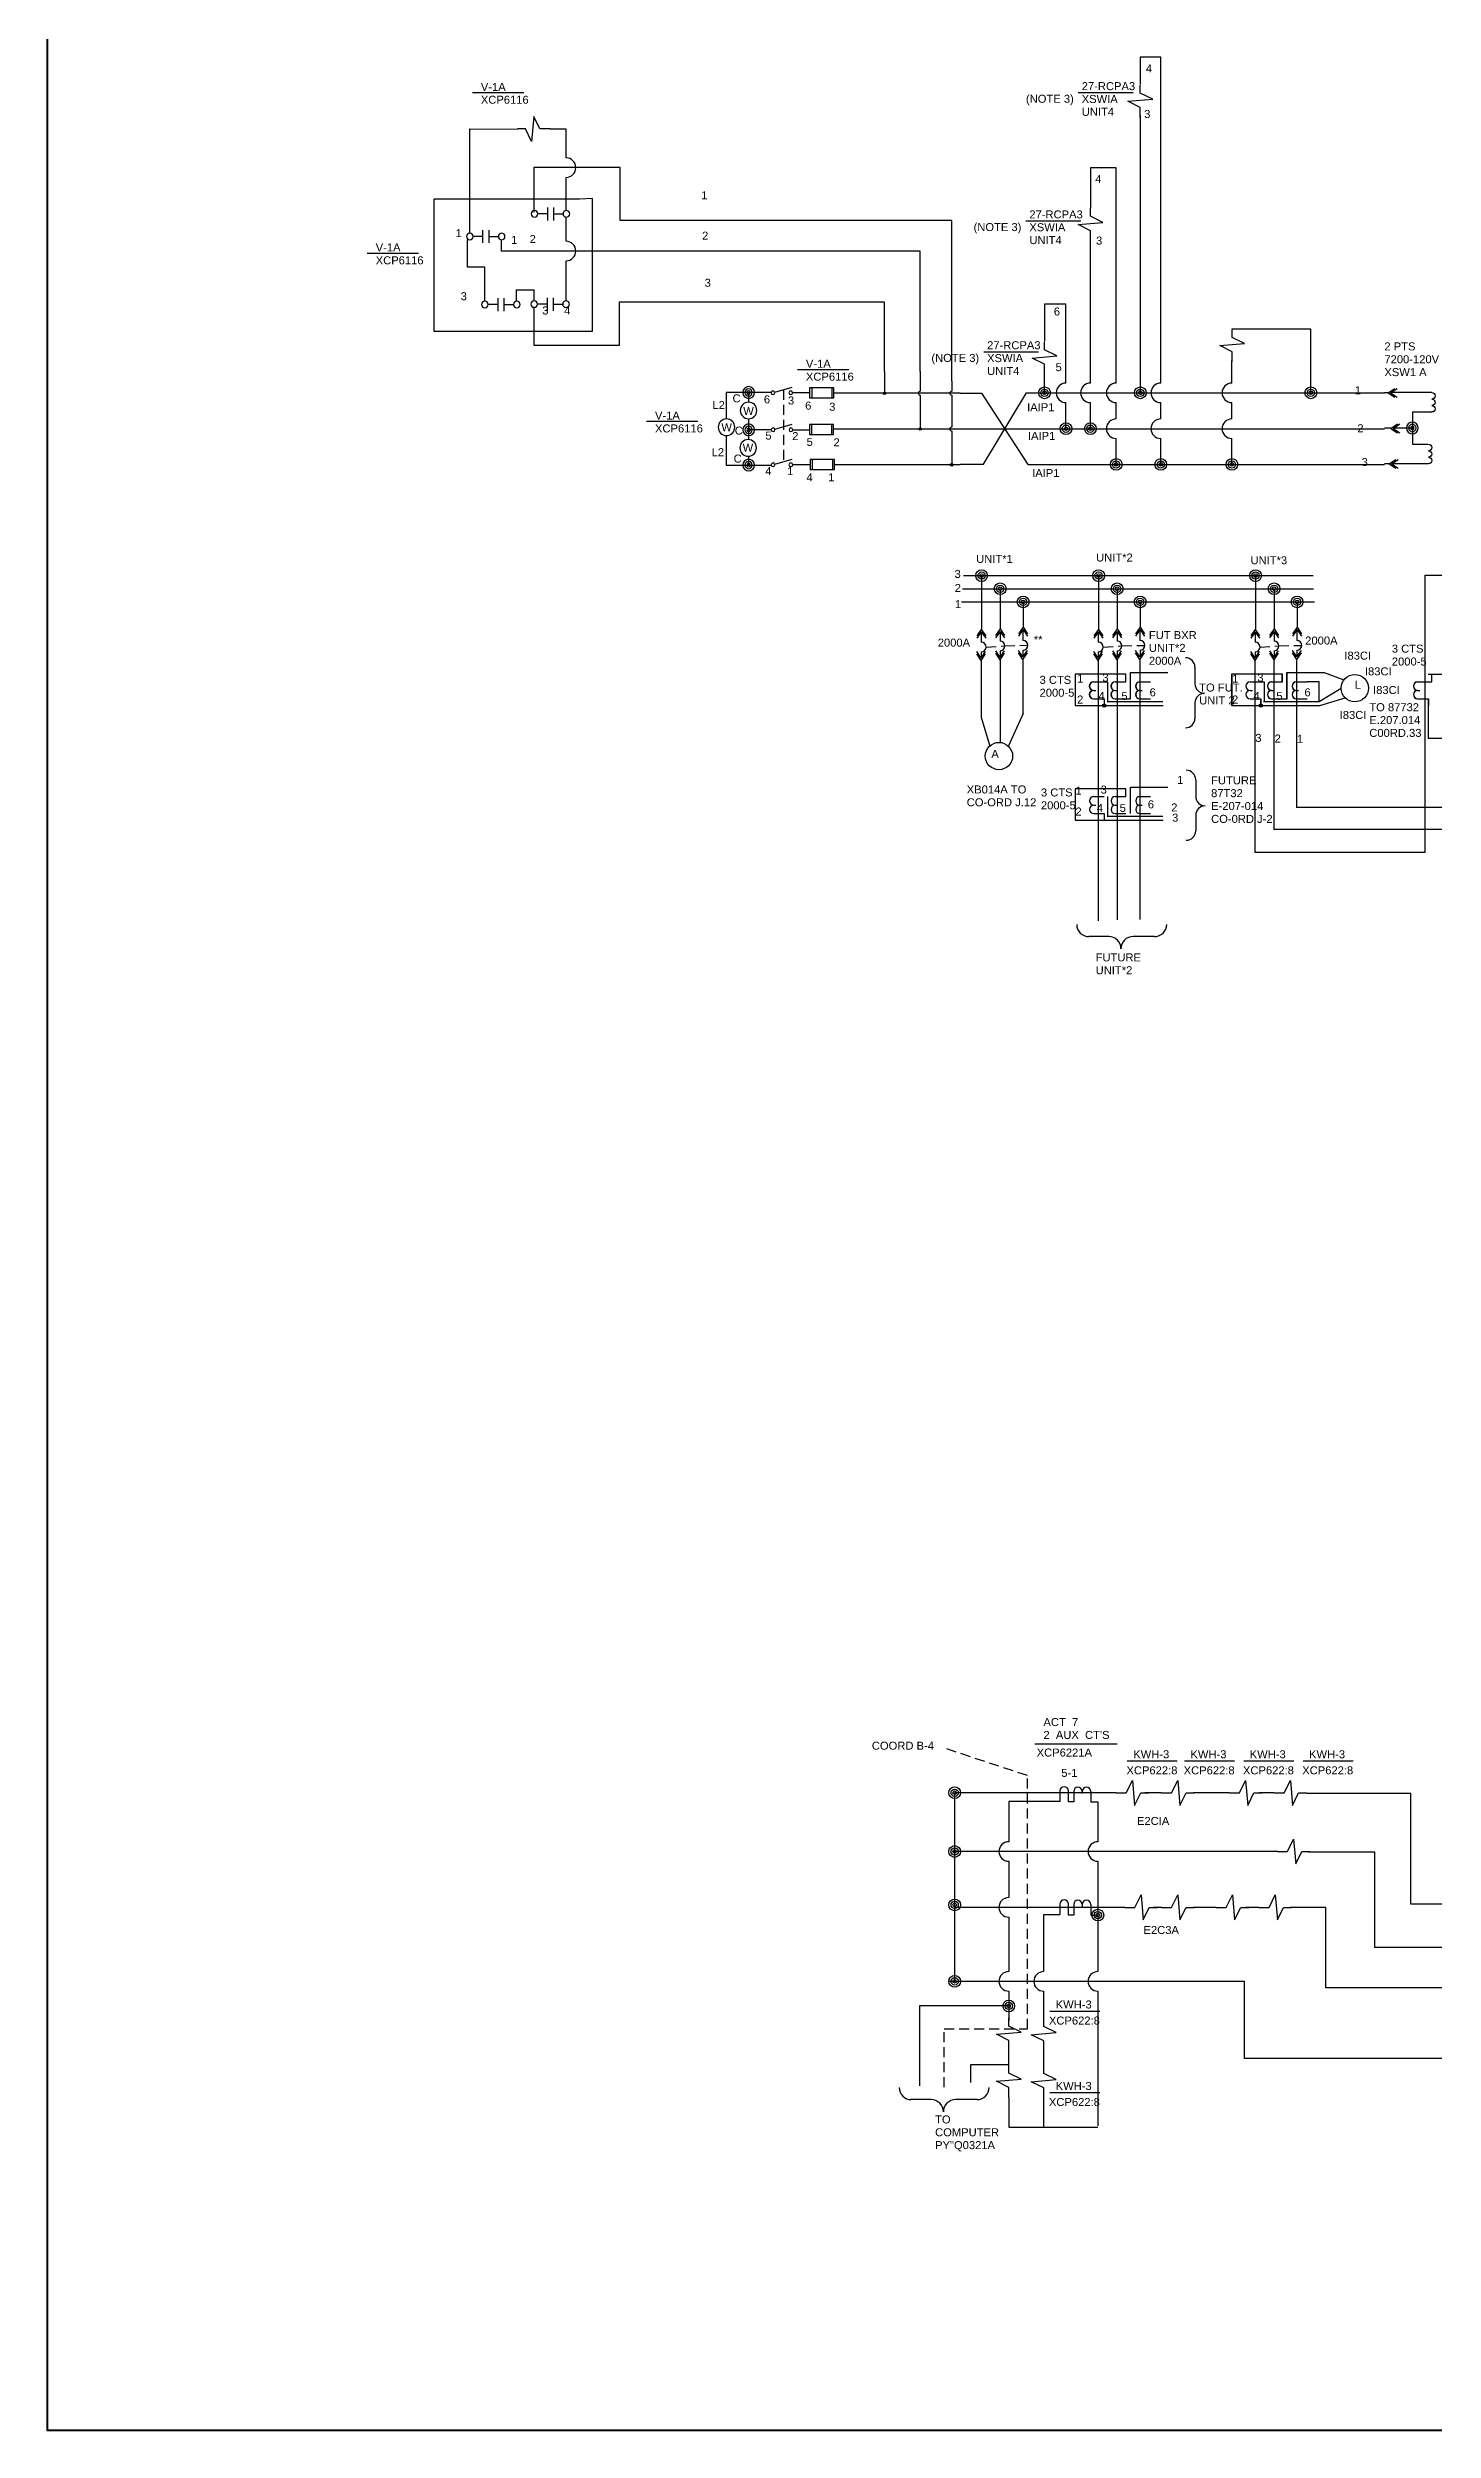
# Model space of a CAD drawing. Header units: millimetres. Extents: x 1 to 122, y 23 to 123.
# Drawn here: x 1.4 to 36.1, y 22.5 to 82.1 of the extents above; entities that cross this region are included whole.
import ezdxf
from ezdxf.enums import TextEntityAlignment as Align

# ---------------------------------------------------------------- set-up
doc = ezdxf.new("R2010")
doc.units = ezdxf.units.MM
doc.header["$MEASUREMENT"] = 0
doc.linetypes.add('HIDDEN', pattern=[0.375, 0.25, -0.125])
for name, color, linetype in [('HIDDEN', 7, 'HIDDEN'), ('SYMS', 7, 'Continuous'), ('WIRES', 7, 'Continuous')]:
    doc.layers.add(name, color=color, linetype=linetype)
doc.styles.get("Standard").update_dxf_attribs({"font": 'arial.ttf'})
doc.styles.add('WD', font='romans.shx')

# ---------------------------------------------------------------- blocks, each defined once
blk = doc.blocks.new('WDDOT')
for radius in [0.03, 0.0187, 0.00929]:
    blk.add_circle((0, 0), radius)
blk = doc.blocks.new('htfjyhf')
for q in [(187.763, 220.325), (187.763, 220.2)]:
    blk.add_line((187.857, 220.262), q)
blk = doc.blocks.new('uycuy')
at = {"xscale": 0.3609041116214939, "yscale": 0.3609041116214939, "zscale": 0.3609041116214939}
for p in [(120.094, 140.729), (120.106, 140.729)]:
    blk.add_blockref('htfjyhf', p, dxfattribs=at)
blk = doc.blocks.new('HT0_02')
blk.add_circle((0, 0), 0.0699)
at = {"style": 'WD', "flags": 1}
for tag, p in [('X4TERM01', (-0.07, 0)), ('X2TERM01', (0, 0.07)), ('X1TERM01', (0.07, 0)), ('X8TERM01', (0, -0.07))]:
    blk.add_attdef(tag, p, '', height=0.01, dxfattribs=at)
blk = doc.blocks.new('hntvrh65')
for p, q in [((188.593, 219.765), (188.593, 219.453)), ((188.843, 219.765), (188.843, 219.702)), ((189.093, 219.765), (189.093, 219.453))]:
    blk.add_line(p, q)
for centre in [(188.718, 219.765), (188.968, 219.765)]:
    blk.add_arc(centre, 0.125, 0, 180)
blk = doc.blocks.new('jcyurt')
for centre in [(192.433, 220.067), (192.433, 219.969), (192.433, 219.871)]:
    blk.add_arc(centre, 0.0492, 270, 90)
blk = doc.blocks.new('jcytrkyu')
for p, q in [((195.929, 222.196), (195.835, 222.196)), ((195.929, 222.258), (195.929, 222.133)), ((195.99, 222.258), (195.99, 222.133)), ((195.991, 222.196), (196.085, 222.196))]:
    blk.add_line(p, q)
for centre in [(195.805, 222.196), (196.115, 222.196)]:
    blk.add_circle(centre, 0.0322)
blk = doc.blocks.new('htnvrj')
for p, q in [((189.066, 220.992), (189.113, 221.086)), ((189.113, 221.086), (189.129, 220.898)), ((188.99, 220.992), (189.066, 220.992)), ((189.129, 220.898), (189.175, 220.992)), ((189.175, 220.992), (189.236, 220.992))]:
    blk.add_line(p, q)
blk = doc.blocks.new('jtrcjuyr')
at = {"linetype": 'Continuous'}
blk.add_line((192.299, 208.964), (192.299, 209.008), dxfattribs=at)
for p, q in [((192.342, 208.953), (192.342, 209.007)), ((192.299, 208.953), (192.299, 208.964))]:
    blk.add_line(p, q)
blk.add_arc((192.32, 208.953), 0.0218, 180, 0)
blk = doc.blocks.new('HFU0')
for p, q in [((-0.188, -0.078), (-0.188, 0.078)), ((-0.188, 0.078), (0.188, 0.078)), ((-0.156, 0.078), (-0.156, -0.078)), ((0.156, 0.078), (0.156, -0.078)), ((0.188, 0.078), (0.188, -0.078)), ((0.188, -0.078), (-0.188, -0.078))]:
    blk.add_line(p, q)
at = {"style": 'WD', "width": 0.7}
for tag, p in [('INST', (0, 0.328)), ('LOC', (0, 0.172)), ('DESC1', (0.007, -0.262)), ('DESC2', (0.007, -0.419)), ('DESC3', (0, -0.578))]:
    blk.add_attdef(tag, text='', height=0.125, dxfattribs=at).set_placement(p, align=Align.CENTER)
at = {"style": 'WD', "flags": 1}
for tag, p in [('X4TERM01', (-0.188, 0)), ('X1TERM02', (0.188, 0))]:
    blk.add_attdef(tag, p, '', height=0.01, dxfattribs=at)
at = {"style": 'WD', "width": 0.7}
blk.add_attdef('RATING1', text='', height=0.0938, dxfattribs=at).set_placement((0, 0), align=Align.MIDDLE_CENTER)
at = {"linetype": 'Continuous', "style": 'WD', "flags": 9}
for tag, p in [('ASSYCODE', (0.156, 0.118)), ('MFG', (0.156, 0.083)), ('CAT', (0.156, 0.102))]:
    blk.add_attdef(tag, text='', height=0.01, dxfattribs=at).set_placement(p, align=Align.CENTER)
at = {"linetype": 'Continuous', "style": 'WD', "width": 0.7, "flags": 8}
blk.add_attdef('TERM01', text='', height=0.1, dxfattribs=at).set_placement((-0.25, -0.016), align=Align.TOP_RIGHT)
blk.add_attdef('TERM02', text='', height=0.1, dxfattribs=at).set_placement((0.25, -0.016), align=Align.TOP_LEFT)
blk = doc.blocks.new('hxgrehtr')
at = {"linetype": 'Continuous'}
blk.add_line((194.187, 221.538), (194.49, 221.451), dxfattribs=at)
for centre in [(194.156, 221.548), (194.467, 221.548)]:
    blk.add_circle(centre, 0.0322)

msp = doc.modelspace()

# ---------------------------------------------------------------- linework, layer by layer
for p, q in [((12.052, 80.939), (13.335, 80.939)), ((27.196, 80.937), (28.568, 80.937)), ((25.887, 77.731), (27.259, 77.731)), ((9.424, 76.927), (10.706, 76.927)), ((24.832, 74.461), (26.204, 74.461)), ((20.176, 74.02), (21.459, 74.02)), ((16.404, 72.725), (17.687, 72.725)), ((30.112, 66.578), (30.112, 66.162)), ((30.112, 65.688), (30.112, 65.301)), ((24.769, 65.331), (24.982, 64.605)), ((25.814, 65.42), (25.453, 64.61)), ((30.13, 63.767), (30.13, 63.351)), ((30.13, 62.876), (30.13, 62.49)), ((27.957, 59.846), (27.46, 59.846)), ((29.1, 59.846), (28.566, 59.846)), ((26.112, 39.673), (28.166, 39.673)), ((28.42, 39.25), (29.67, 39.25)), ((29.85, 39.25), (31.099, 39.25)), ((31.332, 39.25), (32.582, 39.25)), ((32.815, 39.25), (34.064, 39.25)), ((26.482, 32.996), (27.731, 32.996)), ((23.518, 30.783), (23.022, 30.783)), ((24.661, 30.783), (24.127, 30.783)), ((26.482, 30.961), (27.731, 30.961))]:
    msp.add_line(p, q)
at = {"linetype": 'Continuous'}
for p, q in [((14.732, 78.275), (11.085, 78.275)), ((11.085, 78.275), (11.085, 74.977)), ((15.049, 78.29), (14.732, 78.275)), ((15.049, 74.977), (15.049, 78.29)), ((11.085, 74.977), (15.049, 74.977)), ((24.772, 73.426), (25.932, 71.646)), ((24.823, 71.652), (25.897, 73.436)), ((33.342, 66.449), (33.835, 66.263)), ((33.218, 65.722), (33.766, 66.057)), ((33.232, 65.622), (33.864, 65.817))]:
    msp.add_line(p, q, dxfattribs=at)
at = {"linetype": 'HIDDEN'}
for p, q in [((19.824, 73.514), (19.826, 71.713)), ((24.889, 67.082), (25.362, 67.111)), ((25.362, 67.111), (25.932, 67.129)), ((27.814, 67.079), (28.287, 67.111)), ((28.287, 67.111), (28.857, 67.125)), ((31.737, 67.082), (32.209, 67.111)), ((32.209, 67.111), (32.78, 67.125))]:
    msp.add_line(p, q, dxfattribs=at)
at = {"color": 5, "lineweight": 40}
msp.add_lwpolyline([(1.434, 123.197), (122.406, 123.197), (122.406, 22.517), (1.434, 22.517)], close=True, dxfattribs=at)
for centre, radius, start, end in [((24.769, 67.082), 0.121, 270, 90), ((25.241, 67.111), 0.121, 270, 90), ((25.812, 67.125), 0.121, 270, 90), ((27.694, 67.082), 0.121, 270, 90), ((28.166, 67.111), 0.121, 270, 90), ((28.737, 67.125), 0.121, 270, 90), ((29.874, 66.578), 0.237, 0, 90), ((31.616, 67.082), 0.121, 270, 90), ((32.089, 67.111), 0.121, 270, 90), ((32.659, 67.125), 0.121, 270, 90), ((30.349, 66.162), 0.237, 180, 270), ((30.349, 65.688), 0.237, 90, 180), ((29.874, 65.301), 0.237, 270, 0), ((29.893, 63.767), 0.237, 0, 90), ((30.367, 63.351), 0.237, 180, 270), ((30.367, 62.876), 0.237, 90, 180), ((29.893, 62.49), 0.237, 270, 0), ((27.46, 60.151), 0.305, 180, 270), ((29.1, 60.151), 0.305, 270, 0), ((27.957, 59.542), 0.305, 0, 90), ((28.566, 59.542), 0.305, 90, 180), ((23.022, 31.087), 0.305, 180, 270), ((24.661, 31.087), 0.305, 270, 0), ((23.518, 30.478), 0.305, 0, 90), ((24.127, 30.478), 0.305, 90, 180)]:
    msp.add_arc(centre, radius, start, end)
at = {"layer": 'HIDDEN'}
for p, q in [((25.925, 38.881), (23.788, 39.584)), ((25.925, 32.554), (25.925, 38.881)), ((23.839, 31.097), (23.839, 32.554)), ((23.839, 32.554), (25.925, 32.554))]:
    msp.add_line(p, q, dxfattribs=at)
at = {"layer": 'WIRES', "linetype": 'Continuous'}
for p, q in [((29.256, 81.825), (28.745, 81.825)), ((28.745, 81.825), (28.745, 81.14)), ((29.256, 73.68), (29.256, 81.825)), ((11.985, 77.424), (11.985, 80.034)), ((11.985, 80.034), (13.178, 80.028)), ((14.392, 80.026), (13.99, 80.026)), ((14.392, 79.308), (14.392, 80.026)), ((28.746, 73.436), (28.746, 80.363)), ((15.745, 79.064), (13.586, 79.064)), ((13.586, 79.064), (13.586, 77.951)), ((14.392, 77.988), (14.392, 78.82)), ((15.745, 77.746), (15.745, 79.064)), ((28.143, 79.062), (27.5, 79.062)), ((27.5, 79.062), (27.5, 78.053)), ((28.143, 73.68), (28.143, 79.062)), ((14.392, 77.224), (14.392, 77.837)), ((24.036, 77.746), (15.745, 77.746)), ((24.036, 73.728), (24.036, 77.746)), ((11.931, 76.573), (11.931, 77.255)), ((12.774, 77.259), (12.774, 76.979)), ((23.246, 76.979), (12.774, 76.979)), ((23.246, 73.972), (23.246, 76.979)), ((27.498, 73.68), (27.498, 77.369)), ((12.362, 76.573), (11.931, 76.573)), ((12.362, 75.723), (12.362, 76.573)), ((14.392, 75.731), (14.392, 76.735)), ((13.142, 76.007), (13.594, 76.007)), ((13.142, 76.007), (13.142, 75.722)), ((13.594, 75.731), (13.594, 76.007)), ((22.353, 75.697), (15.722, 75.697)), ((15.722, 75.697), (15.722, 74.617)), ((22.353, 73.972), (22.353, 75.697)), ((26.887, 75.655), (26.354, 75.655)), ((26.354, 75.655), (26.354, 74.729)), ((26.887, 73.68), (26.887, 75.655)), ((13.598, 74.617), (13.598, 75.581)), ((33.008, 75.029), (31.034, 75.029)), ((33.008, 73.436), (33.008, 75.029)), ((15.722, 74.617), (13.598, 74.617)), ((26.351, 73.436), (26.351, 74.105)), ((31.034, 73.68), (31.034, 74.241)), ((19.517, 73.443), (18.393, 73.443)), ((18.393, 73.443), (18.393, 72.782)), ((18.955, 73.443), (18.955, 73.202)), ((20.484, 73.434), (20.054, 73.434)), ((20.481, 73.434), (20.481, 73.434)), ((24.242, 73.426), (21.089, 73.426)), ((24.242, 73.426), (24.772, 73.426)), ((25.897, 73.436), (34.847, 73.436)), ((34.941, 73.436), (34.847, 73.436)), ((36.032, 73.442), (35.024, 73.442)), ((18.955, 72.788), (18.955, 72.264)), ((26.887, 72.539), (26.887, 73.191)), ((27.498, 72.539), (27.498, 73.191)), ((28.143, 72.783), (28.143, 73.191)), ((29.256, 72.783), (29.256, 73.191)), ((31.034, 72.783), (31.034, 73.191)), ((36.032, 72.956), (35.545, 72.956)), ((35.545, 72.956), (35.545, 72.155)), ((18.393, 72.368), (18.393, 71.63)), ((19.522, 72.511), (18.955, 72.511)), ((20.484, 72.505), (20.054, 72.505)), ((24.242, 72.529), (21.089, 72.529)), ((24.242, 72.539), (34.847, 72.539)), ((28.143, 71.646), (28.143, 72.295)), ((29.256, 71.646), (29.256, 72.295)), ((31.034, 71.646), (31.034, 72.295)), ((35.004, 72.549), (34.847, 72.549)), ((35.545, 72.556), (35.09, 72.556)), ((35.545, 72.155), (35.933, 72.155)), ((18.393, 71.63), (19.515, 71.63)), ((18.955, 71.851), (18.955, 71.63)), ((20.484, 71.634), (20.054, 71.634)), ((24.242, 71.636), (21.107, 71.636)), ((24.242, 71.652), (24.823, 71.652)), ((25.932, 71.646), (34.847, 71.646)), ((34.967, 71.663), (34.847, 71.663)), ((35.95, 71.664), (35.064, 71.664)), ((33.214, 66.213), (32.914, 66.213)), ((33.214, 65.722), (33.214, 66.213)), ((28.143, 38.446), (24.105, 38.446)), ((24.105, 38.446), (24.105, 35.586)), ((26.731, 38.229), (25.457, 38.229)), ((25.457, 38.229), (25.457, 37.228)), ((27.08, 38.221), (26.938, 38.221)), ((27.506, 38.221), (27.684, 38.221)), ((27.684, 38.221), (27.684, 37.228)), ((29.277, 38.446), (28.859, 38.446)), ((30.971, 38.446), (30.078, 38.446)), ((32.089, 38.446), (31.721, 38.446)), ((35.505, 38.436), (32.896, 38.436)), ((35.505, 35.666), (35.505, 38.436)), ((32.171, 36.983), (24.047, 36.983)), ((34.608, 36.97), (32.951, 36.97)), ((34.608, 34.586), (34.608, 36.97)), ((25.457, 36.739), (25.457, 35.831)), ((27.684, 36.739), (27.684, 33.983)), ((24.105, 35.604), (24.105, 33.738)), ((28.356, 35.586), (24.105, 35.586)), ((25.457, 35.342), (25.457, 33.983)), ((26.731, 35.402), (26.329, 35.402)), ((26.329, 35.402), (26.329, 33.983)), ((27.08, 35.394), (26.938, 35.394)), ((27.506, 35.394), (27.666, 35.394)), ((29.277, 35.586), (29.07, 35.586)), ((30.642, 35.586), (30.069, 35.586)), ((31.711, 35.586), (31.375, 35.586)), ((33.385, 35.585), (32.489, 35.585)), ((33.385, 33.575), (33.385, 35.585)), ((54.899, 35.666), (35.505, 35.666)), ((56.032, 34.586), (34.608, 34.586)), ((31.348, 33.738), (23.958, 33.738)), ((25.457, 33.494), (25.457, 32.752)), ((26.329, 33.494), (26.329, 32.796)), ((27.684, 33.494), (27.684, 30.125)), ((31.348, 31.81), (31.348, 33.738)), ((54.647, 33.575), (33.385, 33.575)), ((25.457, 33.123), (23.229, 33.123)), ((23.229, 33.123), (23.229, 31.125)), ((25.459, 31.649), (24.5, 31.649)), ((24.5, 31.649), (24.5, 31.208)), ((25.459, 31.649), (25.459, 32.087)), ((26.33, 31.636), (26.33, 32.01)), ((60.64, 31.81), (31.348, 31.81)), ((25.459, 30.835), (25.459, 30.098)), ((26.33, 30.098), (26.33, 30.834)), ((25.459, 30.098), (26.33, 30.098)), ((26.33, 30.098), (27.684, 30.098))]:
    msp.add_line(p, q, dxfattribs=at)
at = {"layer": 'WIRES'}
for p, q in [((22.352, 73.972), (22.352, 73.426)), ((23.246, 73.972), (23.246, 73.476)), ((23.246, 73.376), (23.246, 72.529)), ((24.033, 73.728), (24.033, 73.476)), ((24.033, 73.376), (24.033, 72.579)), ((24.033, 72.479), (24.033, 71.636)), ((24.301, 68.539), (33.078, 68.539)), ((24.324, 68.868), (33.067, 68.868)), ((24.778, 68.868), (24.778, 67.519)), ((25.243, 68.539), (25.243, 67.533)), ((27.703, 68.868), (27.703, 67.519)), ((28.167, 68.539), (28.167, 67.533)), ((31.626, 68.868), (31.626, 67.519)), ((32.09, 68.539), (32.09, 67.533)), ((35.869, 61.96), (35.869, 68.882)), ((35.869, 68.882), (102.131, 68.882)), ((24.278, 68.211), (33.1, 68.211)), ((25.817, 68.211), (25.817, 67.57)), ((28.742, 68.211), (28.742, 67.57)), ((32.664, 68.211), (32.664, 67.57)), ((24.771, 67.466), (24.771, 67.201)), ((25.24, 67.469), (25.24, 67.23)), ((25.812, 67.515), (25.812, 67.245)), ((27.696, 67.466), (27.696, 67.201)), ((28.165, 67.469), (28.165, 67.23)), ((28.737, 67.515), (28.737, 67.245)), ((31.618, 67.466), (31.618, 67.201)), ((32.088, 67.469), (32.088, 67.23)), ((32.659, 67.515), (32.659, 67.245)), ((24.768, 66.961), (24.768, 66.809)), ((24.77, 66.748), (24.77, 65.328)), ((25.241, 66.99), (25.241, 66.828)), ((25.245, 66.766), (25.245, 64.705)), ((25.812, 66.788), (25.812, 65.416)), ((25.813, 67.005), (25.813, 66.84)), ((27.693, 66.961), (27.693, 66.809)), ((27.695, 66.749), (27.695, 60.24)), ((28.166, 66.99), (28.166, 66.828)), ((28.169, 66.771), (28.169, 60.262)), ((28.736, 66.786), (28.736, 60.277)), ((28.738, 67.005), (28.738, 66.84)), ((31.607, 66.749), (31.607, 61.96)), ((31.615, 66.961), (31.615, 66.809)), ((32.081, 66.771), (32.081, 62.53)), ((32.089, 66.99), (32.089, 66.828)), ((32.648, 66.786), (32.648, 63.077)), ((32.66, 67.005), (32.66, 66.84)), ((28.382, 66.406), (27.113, 66.406)), ((27.113, 66.406), (27.113, 65.622)), ((28.386, 66.406), (27.117, 66.406)), ((27.117, 66.406), (27.117, 65.622)), ((27.784, 66.212), (27.929, 66.212)), ((27.925, 66.212), (27.925, 65.716)), ((27.929, 66.212), (27.929, 65.716)), ((28.382, 66.215), (28.382, 66.406)), ((28.386, 66.215), (28.386, 66.406)), ((28.497, 65.787), (28.497, 66.449)), ((28.497, 66.449), (29.429, 66.449)), ((28.501, 65.787), (28.501, 66.449)), ((28.501, 66.449), (29.433, 66.449)), ((32.294, 66.406), (31.026, 66.406)), ((31.026, 66.406), (31.026, 65.622)), ((32.298, 66.406), (31.03, 66.406)), ((31.03, 66.406), (31.03, 65.622)), ((31.697, 66.212), (31.841, 66.212)), ((31.837, 66.212), (31.837, 65.716)), ((31.841, 66.212), (31.841, 65.716)), ((32.294, 66.215), (32.294, 66.406)), ((32.298, 66.215), (32.298, 66.406)), ((32.409, 65.787), (32.409, 66.449)), ((32.409, 66.449), (33.342, 66.449)), ((32.413, 65.787), (32.413, 66.449)), ((32.413, 66.449), (33.346, 66.449)), ((35.886, 66.212), (36.03, 66.212)), ((35.938, 66.407), (37.546, 66.407)), ((36.029, 66.217), (36.029, 66.409)), ((27.113, 65.622), (29.315, 65.622)), ((27.117, 65.622), (29.32, 65.622)), ((27.841, 65.787), (27.841, 65.62)), ((27.845, 65.787), (27.845, 65.62)), ((27.914, 65.722), (29.302, 65.722)), ((27.918, 65.722), (29.306, 65.722)), ((28.296, 65.787), (28.501, 65.787)), ((31.026, 65.622), (33.228, 65.622)), ((31.03, 65.622), (33.232, 65.622)), ((31.753, 65.787), (31.753, 65.62)), ((31.758, 65.787), (31.758, 65.62)), ((31.827, 65.722), (33.214, 65.722)), ((31.831, 65.722), (33.218, 65.722)), ((32.208, 65.787), (32.413, 65.787)), ((35.943, 65.787), (35.943, 65.62)), ((35.947, 65.787), (35.947, 65.62)), ((35.947, 64.796), (35.947, 65.668)), ((37.901, 64.798), (35.943, 64.798)), ((28.386, 63.539), (27.117, 63.539)), ((27.117, 63.539), (27.117, 62.755)), ((27.929, 63.345), (27.929, 62.849)), ((28.386, 63.347), (28.386, 63.539)), ((28.501, 62.919), (28.501, 63.581)), ((28.501, 63.581), (29.433, 63.581)), ((27.117, 62.755), (29.32, 62.755)), ((27.845, 62.92), (27.845, 62.752)), ((27.918, 62.854), (29.306, 62.854)), ((32.074, 62.53), (36.336, 62.53)), ((32.644, 63.077), (36.905, 63.077)), ((31.607, 61.96), (35.869, 61.96))]:
    msp.add_line(p, q, dxfattribs=at)
at = {"layer": 'WIRES', "linetype": 'Continuous'}
for centre, start, end in [((14.392, 79.064), 270, 90), ((14.392, 76.979), 270, 90), ((26.887, 73.436), 90, 270), ((27.498, 73.436), 90, 270), ((28.143, 73.436), 90, 270), ((29.256, 73.436), 90, 270), ((31.034, 73.436), 90, 270), ((28.143, 72.539), 90, 270), ((29.256, 72.539), 90, 270), ((31.034, 72.539), 90, 270), ((25.457, 36.983), 90, 270), ((27.684, 36.983), 90, 270), ((25.457, 35.586), 90, 270), ((25.457, 33.738), 90, 270), ((26.329, 33.738), 90, 270), ((27.684, 33.738), 90, 270)]:
    msp.add_arc(centre, 0.244, start, end, dxfattribs=at)
at = {"layer": 'WIRES'}
for centre in [(23.246, 73.426), (24.033, 73.426), (24.033, 72.529)]:
    msp.add_arc(centre, 0.05, 90, 270, dxfattribs=at)

# ---------------------------------------------------------------- block references
for name, p, xscale, yscale, zscale, rotation in [('htnvrj', (759.342, -544.484), 3.305987744164149, 3.305987744164149, 3.305987744164149, 90), ('htnvrj', (758.097, -547.564), 3.305987744164149, 3.305987744164149, 3.305987744164149, 90), ('htnvrj', (756.946, -550.9), 3.305987744164149, 3.305987744164149, 3.305987744164149, 90), ('htnvrj', (761.637, -550.591), 3.305987744164149, 3.305987744164149, 3.305987744164149, 90), ('jcyurt', (-280.572, 435.107), -1.645269508387359, 1.645269508387359, 1.645269508387359, 180), ('jcyurt', (-280.654, 433.815), -1.645269508387359, 1.645269508387359, 1.645269508387359, 180), ('uycuy', (1101.411, -851.116), 4.888874362020808, 4.888874362020808, 4.888874362020808, 90), ('uycuy', (1101.88, -851.107), 4.888874362020808, 4.888874362020808, 4.888874362020808, 90), ('uycuy', (1102.454, -851.065), 4.888874362020808, 4.888874362020808, 4.888874362020808, 90), ('uycuy', (1104.336, -851.116), 4.888874362020808, 4.888874362020808, 4.888874362020808, 90), ('uycuy', (1104.805, -851.107), 4.888874362020808, 4.888874362020808, 4.888874362020808, 90), ('uycuy', (1105.379, -851.065), 4.888874362020808, 4.888874362020808, 4.888874362020808, 90), ('uycuy', (1108.259, -851.116), 4.888874362020808, 4.888874362020808, 4.888874362020808, 90), ('uycuy', (1108.727, -851.107), 4.888874362020808, 4.888874362020808, 4.888874362020808, 90), ('uycuy', (1109.302, -851.065), 4.888874362020808, 4.888874362020808, 4.888874362020808, 90), ('uycuy', (-1051.872, 985.386), 4.888874362020808, 4.888874362020808, 4.888874362020808, 270), ('uycuy', (-1051.398, 985.402), 4.888874362020808, 4.888874362020808, 4.888874362020808, 270), ('uycuy', (-1050.828, 985.416), 4.888874362020808, 4.888874362020808, 4.888874362020808, 270), ('uycuy', (-1048.947, 985.386), 4.888874362020808, 4.888874362020808, 4.888874362020808, 270), ('uycuy', (-1048.473, 985.402), 4.888874362020808, 4.888874362020808, 4.888874362020808, 270), ('uycuy', (-1047.903, 985.416), 4.888874362020808, 4.888874362020808, 4.888874362020808, 270), ('uycuy', (-1045.025, 985.386), 4.888874362020808, 4.888874362020808, 4.888874362020808, 270), ('uycuy', (-1044.551, 985.402), 4.888874362020808, 4.888874362020808, 4.888874362020808, 270), ('uycuy', (-1043.98, 985.416), 4.888874362020808, 4.888874362020808, 4.888874362020808, 270), ('hntvrh65', (214.705, -94.799), 0.8514948915127982, 0.8514948915127982, 0.8514948915127982, 89.99999999999999), ('hntvrh65', (214.709, -94.799), 0.8514948915127982, 0.8514948915127982, 0.8514948915127982, 89.99999999999999), ('hntvrh65', (215.245, -94.799), 0.8514948915127982, 0.8514948915127982, 0.8514948915127982, 89.99999999999999), ('hntvrh65', (215.249, -94.799), 0.8514948915127982, 0.8514948915127982, 0.8514948915127982, 89.99999999999999), ('hntvrh65', (215.86, -94.799), 0.8514948915127982, 0.8514948915127982, 0.8514948915127982, 89.99999999999999), ('hntvrh65', (215.865, -94.799), 0.8514948915127982, 0.8514948915127982, 0.8514948915127982, 89.99999999999999), ('hntvrh65', (218.617, -94.799), 0.8514948915127982, 0.8514948915127982, 0.8514948915127982, 89.99999999999999), ('hntvrh65', (218.621, -94.799), 0.8514948915127982, 0.8514948915127982, 0.8514948915127982, 89.99999999999999), ('hntvrh65', (219.157, -94.799), 0.8514948915127982, 0.8514948915127982, 0.8514948915127982, 89.99999999999999), ('hntvrh65', (219.161, -94.799), 0.8514948915127982, 0.8514948915127982, 0.8514948915127982, 89.99999999999999), ('hntvrh65', (219.773, -94.799), 0.8514948915127982, 0.8514948915127982, 0.8514948915127982, 89.99999999999999), ('hntvrh65', (219.777, -94.799), 0.8514948915127982, 0.8514948915127982, 0.8514948915127982, 89.99999999999999), ('hntvrh65', (222.806, -94.799), 0.8514948915127982, 0.8514948915127982, 0.8514948915127982, 89.99999999999999), ('hntvrh65', (222.811, -94.799), 0.8514948915127982, 0.8514948915127982, 0.8514948915127982, 89.99999999999999), ('hntvrh65', (214.709, -97.666), 0.8514948915127982, 0.8514948915127982, 0.8514948915127982, 89.99999999999999), ('hntvrh65', (215.249, -97.666), 0.8514948915127982, 0.8514948915127982, 0.8514948915127982, 89.99999999999999), ('hntvrh65', (215.865, -97.666), 0.8514948915127982, 0.8514948915127982, 0.8514948915127982, 89.99999999999999), ('htnvrj', (756.056, -592.789), 3.305987744164149, 3.305987744164149, 3.305987744164149, 90), ('htnvrj', (756.927, -592.801), 3.305987744164149, 3.305987744164149, 3.305987744164149, 90), ('htnvrj', (756.056, -593.963), 3.305987744164149, 3.305987744164149, 3.305987744164149, 90), ('htnvrj', (756.927, -593.976), 3.305987744164149, 3.305987744164149, 3.305987744164149, 90)]:
    msp.add_blockref(name, p, dxfattribs=dict(xscale=xscale, yscale=yscale, zscale=zscale, rotation=rotation))
for name, p, xscale, yscale, zscale in [('htnvrj', (638.79, -650.568), -3.305987744164149, 3.305987744164149, 3.305987744164149), ('uycuy', (953.582, -1003.206), -4.888874362020808, 4.888874362020808, 4.888874362020808), ('uycuy', (953.645, -1004.092), -4.888874362020808, 4.888874362020808, 4.888874362020808), ('uycuy', (953.608, -1004.979), -4.888874362020808, 4.888874362020808, 4.888874362020808), ('htnvrj', (-596.656, -692.151), 3.305987744164149, 3.305987744164149, 3.305987744164149), ('htnvrj', (-595.521, -692.151), 3.305987744164149, 3.305987744164149, 3.305987744164149), ('htnvrj', (-593.827, -692.151), 3.305987744164149, 3.305987744164149, 3.305987744164149), ('htnvrj', (-592.709, -692.151), 3.305987744164149, 3.305987744164149, 3.305987744164149), ('hntvrh65', (-133.506, -148.643), 0.8514948915127982, 0.8514948915127982, 0.8514948915127982), ('htnvrj', (-592.627, -693.614), 3.305987744164149, 3.305987744164149, 3.305987744164149), ('hntvrh65', (-133.506, -151.469), 0.8514948915127982, 0.8514948915127982, 0.8514948915127982), ('htnvrj', (-596.442, -695.011), 3.305987744164149, 3.305987744164149, 3.305987744164149), ('htnvrj', (-595.521, -695.011), 3.305987744164149, 3.305987744164149, 3.305987744164149), ('htnvrj', (-594.156, -695.011), 3.305987744164149, 3.305987744164149, 3.305987744164149), ('htnvrj', (-593.087, -695.011), 3.305987744164149, 3.305987744164149, 3.305987744164149)]:
    msp.add_blockref(name, p, dxfattribs=dict(xscale=xscale, yscale=yscale, zscale=zscale))
at = {"linetype": 'Continuous', "xscale": -2.570207904127459, "yscale": 2.570207904127459, "zscale": 2.570207904127459}
for p in [(517.659, -493.183), (516.042, -493.747), (516.419, -495.449), (517.651, -495.44)]:
    msp.add_blockref('jcytrkyu', p, dxfattribs=at)
at = {"linetype": 'Continuous', "rotation": 180}
for name, p, xscale, yscale, zscale in [('hxgrehtr', (-258.384, 390.598), -1.431564495131724, 1.431564495131724, 1.431564495131724), ('hxgrehtr', (-258.384, 390.598), -1.431564495131724, 1.431564495131724, 1.431564495131724), ('hxgrehtr', (-258.379, 389.672), -1.431564495131724, 1.431564495131724, 1.431564495131724), ('hxgrehtr', (-258.382, 388.797), -1.431564495131724, 1.431564495131724, 1.431564495131724), ('jtrcjuyr', (967.069, 1060.04), 4.888874362020808, 4.888874362020808, 4.888874362020808), ('jtrcjuyr', (967.069, 1057.214), 4.888874362020808, 4.888874362020808, 4.888874362020808)]:
    msp.add_blockref(name, p, dxfattribs=dict(at, xscale=xscale, yscale=yscale, zscale=zscale))
at = {"layer": 'SYMS', "linetype": 'Continuous'}
for name, p, xscale, yscale, zscale in [('WDDOT', (18.955, 73.443), -4.888874362020808, 4.888874362020808, 4.888874362020808), ('HFU0', (20.783, 73.434), -1.610319462460774, 1.610319462460774, 1.610319462460774), ('WDDOT', (26.351, 73.436), 4.888874362020808, 4.888874362020808, 4.888874362020808), ('WDDOT', (28.746, 73.436), 4.888874362020808, 4.888874362020808, 4.888874362020808), ('WDDOT', (33.008, 73.436), 4.888874362020808, 4.888874362020808, 4.888874362020808), ('HT0_02', (18.402, 72.575), -2.962189640538046, 2.962189640538046, 2.962189640538046), ('HT0_02', (18.953, 72.995), -2.962189640538046, 2.962189640538046, 2.962189640538046), ('WDDOT', (18.955, 72.511), -4.888874362020808, 4.888874362020808, 4.888874362020808), ('HFU0', (20.776, 72.52), -1.610319462460774, 1.610319462460774, 1.610319462460774), ('WDDOT', (26.887, 72.539), 4.888874362020808, 4.888874362020808, 4.888874362020808), ('WDDOT', (27.498, 72.539), 4.888874362020808, 4.888874362020808, 4.888874362020808), ('WDDOT', (35.545, 72.556), -4.888874362020808, 4.888874362020808, 4.888874362020808), ('HT0_02', (18.944, 72.058), -2.962189640538046, 2.962189640538046, 2.962189640538046), ('WDDOT', (18.955, 71.63), -4.888874362020808, 4.888874362020808, 4.888874362020808), ('HFU0', (20.798, 71.641), -1.610319462460774, 1.610319462460774, 1.610319462460774), ('WDDOT', (28.143, 71.646), 4.888874362020808, 4.888874362020808, 4.888874362020808), ('WDDOT', (29.256, 71.646), 4.888874362020808, 4.888874362020808, 4.888874362020808), ('WDDOT', (31.034, 71.646), 4.888874362020808, 4.888874362020808, 4.888874362020808), ('WDDOT', (24.105, 38.452), 4.888874362020808, 4.888874362020808, 4.888874362020808), ('WDDOT', (24.105, 36.983), 4.888874362020808, 4.888874362020808, 4.888874362020808), ('WDDOT', (24.105, 35.649), 4.888874362020808, 4.888874362020808, 4.888874362020808), ('WDDOT', (27.684, 35.394), 4.888874362020808, 4.888874362020808, 4.888874362020808), ('WDDOT', (24.105, 33.738), 4.888874362020808, 4.888874362020808, 4.888874362020808), ('WDDOT', (25.457, 33.123), 4.888874362020808, 4.888874362020808, 4.888874362020808)]:
    msp.add_blockref(name, p, dxfattribs=dict(at, xscale=xscale, yscale=yscale, zscale=zscale))
at = {"layer": 'SYMS'}
for p in [(22.352, 73.426), (23.246, 72.529), (24.033, 71.636)]:
    msp.add_blockref('WDDOT', p, dxfattribs=at)
for name, p, xscale, yscale, zscale in [('WDDOT', (24.778, 68.868), 4.888874362020808, 4.888874362020808, 4.888874362020808), ('WDDOT', (25.243, 68.539), 4.888874362020808, 4.888874362020808, 4.888874362020808), ('WDDOT', (27.703, 68.868), 4.888874362020808, 4.888874362020808, 4.888874362020808), ('WDDOT', (28.167, 68.539), 4.888874362020808, 4.888874362020808, 4.888874362020808), ('WDDOT', (31.626, 68.868), 4.888874362020808, 4.888874362020808, 4.888874362020808), ('WDDOT', (32.09, 68.539), 4.888874362020808, 4.888874362020808, 4.888874362020808), ('WDDOT', (25.817, 68.211), 4.888874362020808, 4.888874362020808, 4.888874362020808), ('WDDOT', (28.742, 68.211), 4.888874362020808, 4.888874362020808, 4.888874362020808), ('WDDOT', (32.664, 68.211), 4.888874362020808, 4.888874362020808, 4.888874362020808), ('HT0_02', (34.107, 66.057), 4.888874362020808, 4.888874362020808, 4.888874362020808), ('WDDOT', (27.845, 65.62), 1.392554681022072, 1.392554681022072, 1.392554681022072), ('WDDOT', (31.758, 65.62), 1.392554681022072, 1.392554681022072, 1.392554681022072), ('HT0_02', (25.213, 64.359), 4.888874362020808, 4.888874362020808, 4.888874362020808)]:
    msp.add_blockref(name, p, dxfattribs=dict(at, xscale=xscale, yscale=yscale, zscale=zscale))

# ---------------------------------------------------------------- texts
for s, p in [('4', (28.885, 81.443)), ('V-1A', (12.262, 80.981)), ('27-RCPA3', (27.281, 81)), ('XCP6116', (12.262, 80.66)), ('(NOTE 3)', (25.887, 80.684)), ('XSWIA', (27.281, 80.679)), ('UNIT4', (27.281, 80.358)), ('3', (28.843, 80.304)), ('4', (27.618, 78.68)), ('1', (17.771, 78.271)), ('1', (11.631, 77.326)), ('2', (17.792, 77.263)), ('(NOTE 3)', (24.578, 77.478)), ('XSWIA', (25.972, 77.473)), ('27-RCPA3', (25.972, 77.794)), ('V-1A', (9.634, 76.969)), ('XCP6116', (9.634, 76.647)), ('1', (13.019, 77.158)), ('2', (13.482, 77.179)), ('UNIT4', (25.972, 77.152)), ('3', (27.639, 77.14)), ('3', (17.855, 76.086)), ('3', (11.758, 75.75)), ('3', (13.797, 75.393)), ('4', (14.344, 75.393)), ('6', (26.584, 75.368)), ('27-RCPA3', (24.916, 74.525)), ('2 PTS', (34.846, 74.496)), ('V-1A', (20.387, 74.062)), ('XCP6116', (20.387, 73.74)), ('(NOTE 3)', (23.523, 74.208)), ('XSWIA', (24.916, 74.203)), ('UNIT4', (24.916, 73.882)), ('5', (26.626, 73.976)), ('XSW1 A', (34.846, 73.853)), ('7200-120V', (34.846, 74.174)), ('C', (18.553, 73.197)), ('6', (19.336, 73.173)), ('3', (19.937, 73.145)), ('1', (34.107, 73.399)), ('V-1A', (16.615, 72.767)), ('XCP6116', (16.615, 72.446)), ('L2', (18.051, 73.031)), ('W', (18.274, 72.475)), ('W', (18.821, 72.88)), ('6', (20.368, 73.016)), ('3', (20.968, 72.988)), ('IAIP1', (25.916, 72.977)), ('2', (34.17, 72.45)), ('L2', (18.031, 71.852)), ('C', (18.609, 72.392)), ('W', (18.806, 71.968)), ('5', (19.374, 72.266)), ('2', (20.044, 72.254)), ('5', (20.405, 72.11)), ('2', (21.076, 72.098)), ('IAIP1', (25.937, 72.26)), ('C', (18.581, 71.692)), ('4', (19.371, 71.38)), ('1', (19.916, 71.38)), ('IAIP1', (26.042, 71.332)), ('3', (34.276, 71.606)), ('4', (20.402, 71.224)), ('1', (20.947, 71.224)), ('UNIT*1', (24.643, 69.186)), ('UNIT*2', (27.64, 69.22)), ('UNIT*3', (31.5, 69.151)), ('3', (24.102, 68.81)), ('2', (24.106, 68.458)), ('1', (24.111, 68.056)), ('2000A', (23.682, 67.093)), ('**', (26.083, 67.171)), ('FUT BXR', (28.96, 67.282)), ('2000A', (32.867, 67.145)), ('2000A', (28.96, 66.64)), ('UNIT*2', (28.96, 66.961)), ('I83CI', (33.846, 66.768)), ('3 CTS', (35.032, 66.943)), ('2000-5', (35.032, 66.621)), ('3 CTS', (26.227, 66.163)), ('1', (27.166, 66.194)), ('3', (27.797, 66.219)), ('TO FUT.', (30.217, 65.97)), ('1', (31.038, 66.194)), ('3', (31.669, 66.219)), ('L', (34.103, 66.039)), ('I83CI', (34.359, 66.375)), ('I83CI', (34.563, 65.909)), ('2000-5', (26.227, 65.841)), ('2', (27.166, 65.671)), ('4', (27.698, 65.761)), ('5', (28.272, 65.761)), ('6', (28.976, 65.851)), ('UNIT 2', (30.217, 65.648)), ('2', (31.038, 65.671)), ('4', (31.571, 65.761)), ('5', (32.144, 65.761)), ('6', (32.848, 65.851)), ('TO 87732', (34.469, 65.479)), ('3', (31.62, 64.713)), ('I83CI', (33.729, 65.285)), ('C00RD.33', (34.469, 64.837)), ('E.207.014', (34.469, 65.158)), ('A', (25.022, 64.312)), ('2', (32.103, 64.697)), ('1', (32.66, 64.689)), ('1', (29.666, 63.663)), ('FUTURE', (30.515, 63.652)), ('XB014A TO ', (24.407, 63.424)), ('CO-ORD J.12', (24.407, 63.103)), ('3 CTS', (26.261, 63.349)), ('2000-5', (26.261, 63.027)), ('1', (27.123, 63.396)), ('4', (27.656, 62.962)), ('3', (27.754, 63.42)), ('5', (28.229, 62.962)), ('6', (28.933, 63.052)), ('2', (29.518, 62.974)), ('87T32', (30.515, 63.331)), ('E-207-014', (30.515, 63.01)), ('2', (27.123, 62.872)), ('3', (29.539, 62.719)), ('CO-0RD J-2', (30.515, 62.688)), ('UNIT*2', (27.629, 58.906)), ('FUTURE', (27.629, 59.227)), ('ACT  7', (26.324, 40.117)), ("2  AUX  CT'S", (26.324, 39.796)), ('COORD B-4', (22.035, 39.527)), ('XCP6221A', (26.155, 39.356)), ('KWH-3', (28.569, 39.313)), ('KWH-3', (29.998, 39.313)), ('KWH-3', (31.48, 39.313)), ('KWH-3', (32.963, 39.313)), ('5-1', (26.769, 38.848)), ('XCP622:8', (28.399, 38.911)), ('XCP622:8', (29.829, 38.911)), ('XCP622:8', (31.311, 38.911)), ('XCP622:8', (32.793, 38.911)), ('E2CIA', (28.662, 37.646)), ('E2C3A', (28.825, 34.921)), ('XCP622:8', (26.461, 32.658)), ('KWH-3', (26.63, 33.06)), ('KWH-3', (26.63, 31.024)), ('TO', (23.616, 30.187)), ('XCP622:8', (26.461, 30.622)), ('COMPUTER', (23.616, 29.866)), ('PY"Q0321A', (23.616, 29.545))]:
    msp.add_text(s, height=0.2).set_placement(p)

doc.saveas('drawing.dxf')
